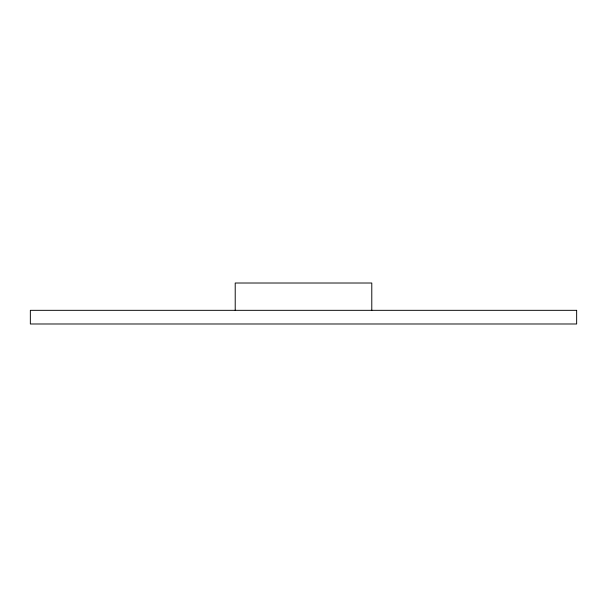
<?xml version="1.0" encoding="UTF-8"?>
<svg xmlns="http://www.w3.org/2000/svg" width="607" height="607" viewBox="0 0 607 607"><rect width="100%" height="100%" fill="white"/><g stroke="black" fill="none" stroke-linecap="round" stroke-linejoin="round"><path stroke-width="0.91" d="M371.788 310.329L371.788 283.014L235.213 283.014L235.213 310.329M576.65 310.329L30.35 310.329L30.35 323.986L576.65 323.986L576.65 310.329"/></g></svg>
